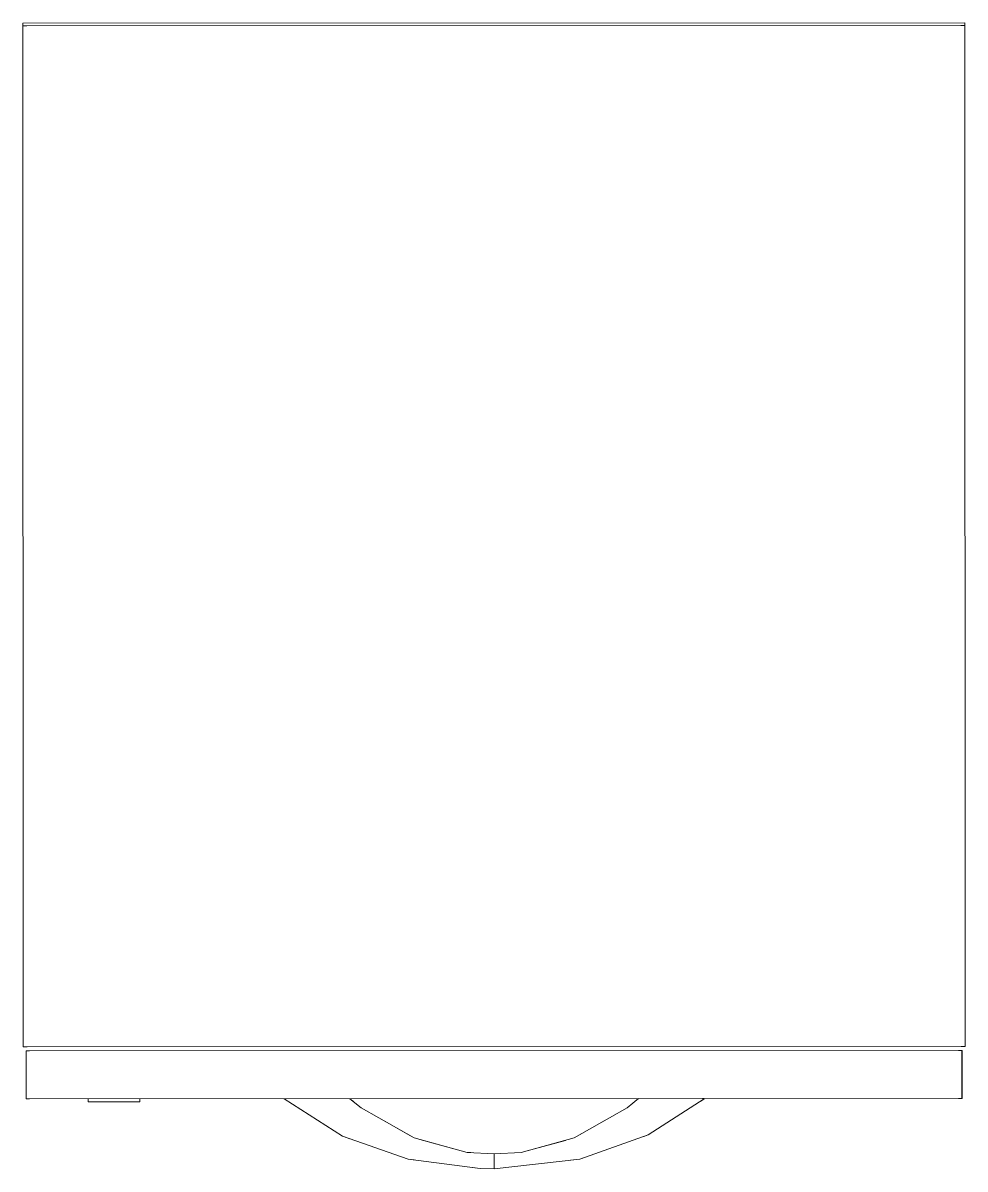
# Model space of a CAD drawing. Header units: inches. Extents: x 920 to 2661, y -647 to 1865.
# Drawn here: x 2318.2 to 2333.21, y 899.72 to 917.97 of the extents above; entities that cross this region are included whole.
import ezdxf

# ---------------------------------------------------------------- set-up
doc = ezdxf.new("R2010")
doc.units = ezdxf.units.IN
doc.header["$MEASUREMENT"] = 0
doc.layers.add('I-FURN', color=30, linetype='Continuous', lineweight=9)

# ---------------------------------------------------------------- blocks, each defined once
blk = doc.blocks.new('HON - Contain - Mobile Pedestal M Fronts BF - 18_ D-4497307-FIRST FLOOR CONSTRUCTION')
at = {"layer": 'I-FURN'}
for p, q in [((-0.502, 9.812), (-1.137, 9.64)), ((0.372, 9.834), (0.432, 9.831)), ((0.526, 9.806), (1.182, 9.627)), ((-1.37, 9.548), (-1.743, 9.335)), ((1.344, 9.563), (1.743, 9.335)), ((-7.455, 8.976), (-7.455, 8.211)), ((-7.455, 8.976), (-7.455, 8.211)), ((-7.455, 8.976), (-7.455, 8.976)), ((-7.453, 8.976), (-7.447, 8.976)), ((-7.449, 8.976), (-7.449, 8.211)), ((-7.449, 8.976), (-7.449, 8.211)), ((-7.444, 8.976), (-7.449, 8.976)), ((-7.449, 8.976), (-7.394, 8.976)), ((-7.449, 8.211), (-7.449, 8.976)), ((-7.449, 8.976), (-7.449, 8.211)), ((-7.394, 8.976), (7.4, 8.976)), ((-3.289, 9.017), (-3.347, 8.979)), ((-3.343, 8.976), (-3.347, 8.979)), ((-3.343, 8.976), (-3.317, 8.976)), ((-2.242, 9.021), (-2.298, 8.976)), ((2.242, 9.021), (2.298, 8.976)), ((5.642, 9.023), (5.642, 8.976)), ((5.642, 9.023), (6.468, 9.023)), ((5.763, 9.023), (5.642, 9.023)), ((6.468, 9.023), (6.347, 9.023)), ((6.468, 8.976), (6.468, 9.023)), ((7.4, 8.976), (7.455, 8.976)), ((7.455, 8.976), (7.453, 8.976)), ((7.455, 8.211), (7.455, 8.976)), ((7.455, 8.976), (7.455, 8.211)), ((7.455, 8.211), (7.455, 8.976)), ((7.455, 8.211), (7.455, 8.976)), ((7.455, 8.976), (7.455, 8.976)), ((-7.5, 8.149), (-7.5, -8.107)), ((-7.5, 8.149), (-7.437, 8.149)), ((-7.455, 8.211), (-7.455, 8.211)), ((-7.447, 8.211), (-7.453, 8.211)), ((-7.394, 8.211), (-7.449, 8.211)), ((-7.449, 8.211), (-7.444, 8.211)), ((-7.437, 8.149), (7.437, 8.149)), ((7.4, 8.211), (-7.394, 8.211)), ((7.455, 8.211), (7.4, 8.211)), ((7.437, 8.149), (7.5, 8.149)), ((7.453, 8.211), (7.455, 8.211)), ((7.455, 8.211), (7.455, 8.211)), ((7.5, -8.107), (7.5, 8.149)), ((-7.5, -8.149), (-7.5, -8.107)), ((-7.437, -8.107), (-7.5, -8.107)), ((7.5, -8.149), (-7.5, -8.149)), ((7.437, -8.107), (-7.437, -8.107)), ((7.5, -8.107), (7.437, -8.107)), ((7.5, -8.107), (7.5, -8.149))]:
    blk.add_line(p, q, dxfattribs=at)
at = {"layer": 'I-FURN', "flags": 128}
for points in [[(0, 10.095), (-1.362, 9.941), (-2.455, 9.553), (-3.347, 8.979)], [(0.35, 10.072), (0.225, 10.088), (0, 10.095)], [(3.347, 8.979), (2.415, 9.572), (1.371, 9.939), (0.225, 10.088), (0, 10.095)], [(0, 9.855), (-0.432, 9.831), (-1.275, 9.602), (-2.116, 9.121), (-2.298, 8.976)], [(-1.215, 9.958), (-1.362, 9.941), (-1.414, 9.923)], [(0, 9.855), (0.432, 9.831), (1.275, 9.602), (2.116, 9.121), (2.298, 8.976)], [(1.459, 9.908), (1.371, 9.939), (1.276, 9.951)], [(-2.386, 9.577), (-2.455, 9.553), (-2.486, 9.533)], [(3.347, 8.979), (2.415, 9.572), (2.3, 9.613)]]:
    blk.add_lwpolyline(points, dxfattribs=at)
at = {"layer": 'I-FURN'}
for points, knots in [([(0, 9.975), (0, 9.995), (0, 10.024), (0, 10.057), (0, 10.082), (0, 10.093), (0, 10.094)], [0, 0, 0, 0, 0.2222222, 0.3333333, 0.4444444, 0.6666667, 0.6666667, 0.6666667, 0.6666667]), ([(0, 9.9), (0, 9.902), (0, 9.908), (0, 9.917), (0, 9.926), (0, 9.938), (0, 9.955), (0, 9.968), (0, 9.975)], [0, 0, 0, 0, 0.125, 0.25, 0.375, 0.5, 0.75, 1, 1, 1, 1]), ([(0, 9.877), (0, 9.879), (0, 9.884), (0, 9.892), (0, 9.897), (0, 9.9)], [0, 0, 0, 0, 0.363636, 0.727273, 1, 1, 1, 1]), ([(0, 9.878), (0, 9.88), (0, 9.885), (0, 9.891), (0, 9.896), (0, 9.897)], [0.0909091, 0.0909091, 0.0909091, 0.0909091, 0.3636364, 0.7272727, 0.9090909, 0.9090909, 0.9090909, 0.9090909]), ([(3.343, 8.976), (3.345, 8.976), (3.345, 8.976), (3.341, 8.976), (3.334, 8.976), (3.326, 8.976), (3.321, 8.976), (3.318, 8.976), (3.317, 8.976)], [0, 0, 0, 0, 0.0277778, 0.0555556, 0.0833333, 0.0972222, 0.1041667, 0.1111111, 0.1111111, 0.1111111, 0.1111111]), ([(3.343, 8.976), (3.345, 8.976), (3.345, 8.976), (3.344, 8.976), (3.344, 8.976)], [0, 0, 0, 0, 0.02777778, 0.03257777, 0.03257777, 0.03257777, 0.03257777])]:
    blk.add_open_spline(points, degree=3, knots=knots, dxfattribs=at)
for points in [[(0, 9.895), (0, 9.888), (0, 9.882), (0, 9.876)], [(0, 9.895), (0, 9.888), (0, 9.882), (0, 9.876)], [(0, 9.856), (0, 9.859), (0, 9.866), (0, 9.877)]]:
    blk.add_open_spline(points, degree=3, dxfattribs=at)

msp = doc.modelspace()

# ---------------------------------------------------------------- block references
at = {"layer": 'I-FURN', "rotation": 180.0174926552376}
msp.add_blockref('HON - Contain - Mobile Pedestal M Fronts BF - 18_ D-4497307-FIRST FLOOR CONSTRUCTION', (2325.704, 909.817), dxfattribs=at)

doc.saveas('drawing.dxf')
